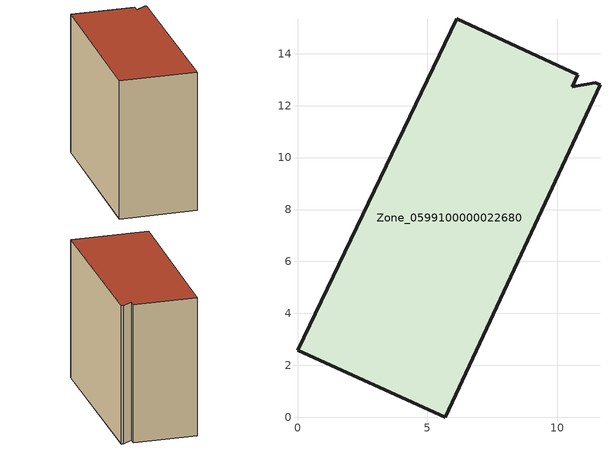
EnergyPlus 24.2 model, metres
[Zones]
Zone_0599100000022680
 floor ground (C_G): 5.69,0 0,2.58 6.13,15.35 10.79,13.19 10.57,12.72 11.47,12.88 11.65,12.8 z0
 wall outside (C_F): 11.47,12.88 10.57,12.72 10.79,13.19 6.13,15.35 0,2.58 5.69,0 11.65,12.8 11.47,12.88 z0:11.49
 roof outside (C_R): 10.79,13.19 6.13,15.35 0,2.58 5.69,0 11.65,12.8 11.47,12.88 10.57,12.72 z11.49
[BUILDING]
Pand.0599100000022680: North Axis=0; Terrain=City; Loads Convergence Tolerance Value=0.04; Temperature Convergence Tolerance Value=0.4; Solar Distribution=FullExterior; Maximum Number of Warmup Days=25; Minimum Number of Warmup Days=1
[Site:Location]
Rotterdam.The.Hague.AP_ZH_NLD Design_Conditions: Latitude=51.96; Longitude=4.45; Time Zone=1; Elevation=-4.5
[SITE:GROUNDTEMPERATURE:BUILDINGSURFACE]
18, 18, 18, 18, 18, 18, 18, 18, 18, 18, 18, 18
[MATERIAL] Thermal Absorptance=0.9; Solar Absorptance=0.7; Visible Absorptance=0.7
Name | Roughness | Thickness | Conductivity | Density | Specific Heat
G.TI.1946 | MediumSmooth | 0.15 | 1 | 540 | 1210
F.TI.1946 | Rough | 0.3 | 0.857143 | 1920 | 840
R.TI.1946 | MediumRough | 0.2 | 0.1 | 1500 | 1000
[CONSTRUCTION]
C_G: G.TI.1946
C_F: F.TI.1946
C_R: R.TI.1946
[ZONE]
Zone_0599100000022680: Type=1; Multiplier=1; Ceiling Height=Autocalculate; Volume=Autocalculate; Floor Area=autocalculate; Part of Total Floor Area=Yes
[ZONEINFILTRATION:DESIGNFLOWRATE]
Infil_Zone_0599100000022680: Zone or ZoneList or Space or SpaceList=Zone_0599100000022680; Schedule=AlwaysOn; Design Flow Rate Calculation Method=Flow/Area; Flow Rate per Floor Area=0.003; Constant Term Coefficient=1; Temperature Term Coefficient=0; Velocity Term Coefficient=0; Velocity Squared Term Coefficient=0
[HVACTEMPLATE:ZONE:IDEALLOADSAIRSYSTEM]
Zone_0599100000022680: Maximum Heating Supply Air Temperature=50; Minimum Cooling Supply Air Temperature=13; Maximum Heating Supply Air Humidity Ratio=0.0156; Minimum Cooling Supply Air Humidity Ratio=0.0077; Heating Limit=NoLimit; Cooling Limit=NoLimit; Dehumidification Control Type=ConstantSensibleHeatRatio; Cooling Sensible Heat Ratio=0.7; Dehumidification Setpoint=60; Humidification Control Type=None; Humidification Setpoint=30; Outdoor Air Method=None; Outdoor Air Flow Rate per Person=0.00944; Outdoor Air Flow Rate per Zone Floor Area=0; Outdoor Air Flow Rate per Zone=0; Demand Controlled Ventilation Type=None; Outdoor Air Economizer Type=NoEconomizer; Heat Recovery Type=None; Sensible Heat Recovery Effectiveness=0.7; Latent Heat Recovery Effectiveness=0.65
[ZONECONTROL:THERMOSTAT]
ThermostatControl_Zone_0599100000022680: Zone or ZoneList=Zone_0599100000022680; Control Type Schedule=DualSetpointControlType; Control 1=Thermostat_Zone_0599100000022680; Temperature Difference Between Cutout And Setpoint=0
[THERMOSTATSETPOINT:DUALSETPOINT]
Thermostat_Zone_0599100000022680: Heating Setpoint Temperature Schedule=HeatingSetpoint_Zone_0599100000022680; Cooling Setpoint Temperature Schedule=CoolingSetpoint_Zone_0599100000022680
[SCHEDULE:COMPACT]
HeatingSetpoint_Zone_0599100000022680: Through: 12/31, For: AllDays, Until: 24:00, 21
CoolingSetpoint_Zone_0599100000022680: Through: 12/31, For: AllDays, Until: 24:00, 24
DualSetpointControlType: Through: 12/31, For: AllDays, Until: 24:00, 4
AlwaysOn: Through: 12/31, For: AllDays, Until: 24:00, 1
